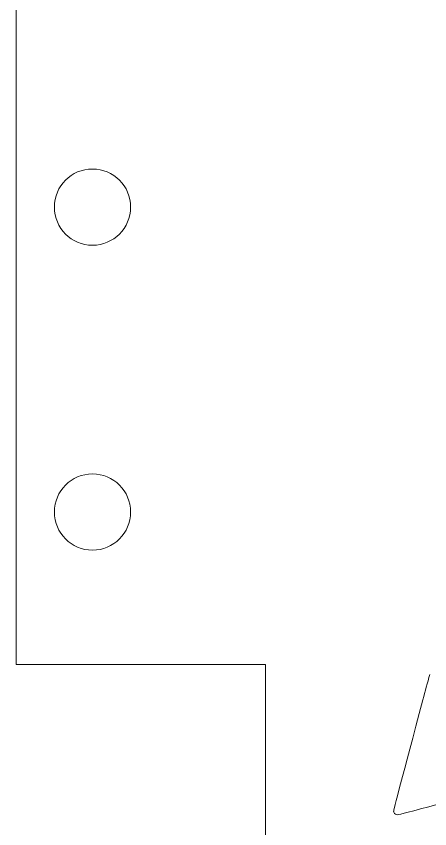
# Model space of a CAD drawing. Header units: inches. Extents: x -0.82 to 6, y -2.69 to 4.7.
# Drawn here: x -0.818 to 0.538, y -0.835 to 1.83 of the extents above; entities that cross this region are included whole.
import ezdxf

# ---------------------------------------------------------------- set-up
doc = ezdxf.new("R2010")
doc.units = ezdxf.units.IN
doc.header["$MEASUREMENT"] = 0

msp = doc.modelspace()

# ---------------------------------------------------------------- linework, layer by layer
at = {"color": 7, "linetype": 'Continuous', "lineweight": 15}
for p, q in [((-0.8178, 3.704), (-0.8178, -0.296)), ((-0.8178, -0.296), (0, -0.296)), ((0, -0.296), (0, -1.296))]:
    msp.add_line(p, q, dxfattribs=at)
at = {"color": 7, "linetype": 'Continuous', "lineweight": 15, "flags": 128}
msp.add_lwpolyline([(0.5351, -0.7627), (0.5538, -0.7577), (0.5861, -0.7491), (0.6312, -0.737), (0.6883, -0.7217), (0.7599, -0.7025), (0.8428, -0.6803), (0.9358, -0.6554)], dxfattribs=at)
at = {"color": 7, "linetype": 'Continuous', "lineweight": 15}
for centre in [(-0.5678, 1.204), (-0.5678, 0.204)]:
    msp.add_circle(centre, 0.125, dxfattribs=at)
for points in [[(0.5158, -0.412), (0.5232, -0.3843), (0.5307, -0.3564), (0.5382, -0.3287)], [(0.4196, -0.7787), (0.419, -0.776), (0.4494, -0.6599), (0.5158, -0.412)], [(0.5351, -0.7627), (0.456, -0.784), (0.4325, -0.7897), (0.4293, -0.7886)], [(0.4228, -0.7851), (0.4215, -0.7838), (0.4203, -0.781), (0.4196, -0.7787)], [(0.4293, -0.7886), (0.427, -0.7879), (0.4241, -0.7863), (0.4228, -0.7851)]]:
    msp.add_open_spline(points, degree=3, dxfattribs=at)

doc.saveas('drawing.dxf')
